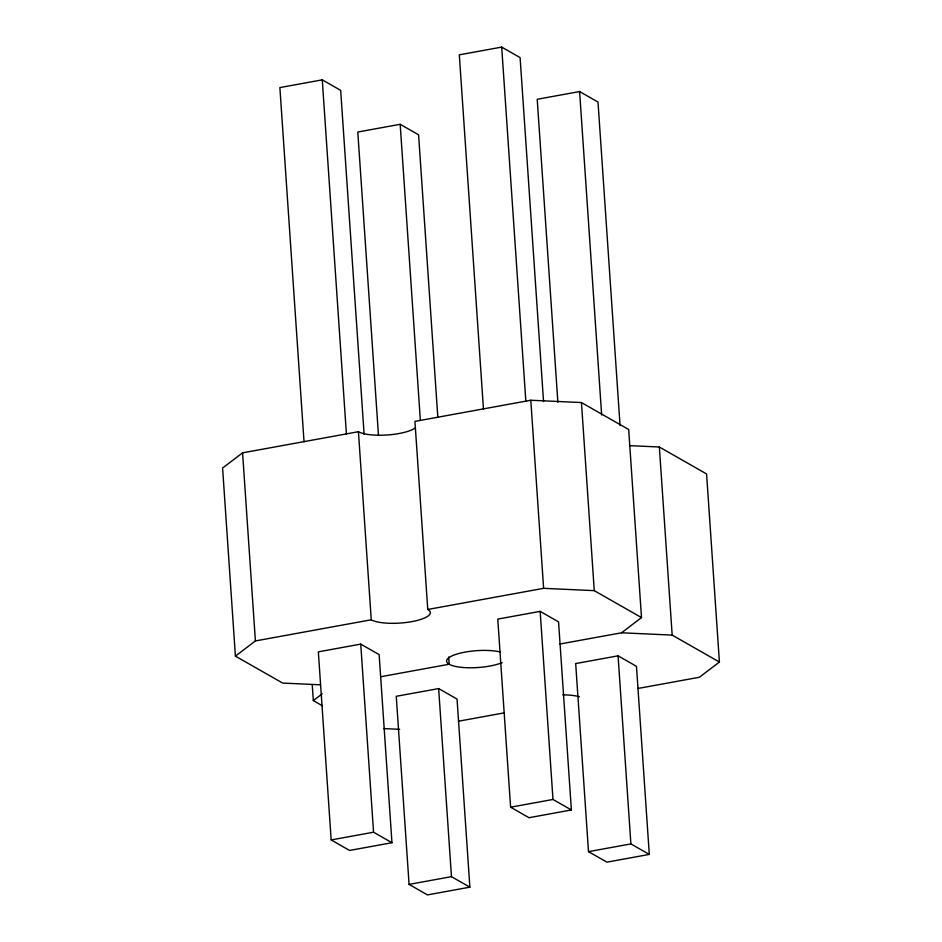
<?xml version="1.0" encoding="UTF-8"?>
<svg xmlns="http://www.w3.org/2000/svg" width="942" height="942" viewBox="0 0 942 942"><rect width="100%" height="100%" fill="white"/><g stroke="black" fill="none" stroke-linecap="round" stroke-linejoin="round"><path stroke-width="1.41" d="M415.34 427.845A30.874 8.454 -3.9 0 1 387.209 434.98A30.874 8.454 -3.9 0 1 358.431 431.707L242.577 452.843L222.595 468.044L235.418 656.127L282.647 683.08L320.28 684.799M235.418 656.127L255.4 640.937L371.254 619.789A30.874 8.454 -3.9 0 0 411.772 621.638A30.874 8.454 -3.9 0 0 427.762 609.474L543.616 588.338L594.272 590.646L641.502 617.599L621.52 632.788L560.019 644.01M322.258 705.688L313.321 700.589L322.199 693.83M630.398 445.684L659.353 447.003L706.582 473.956L719.405 662.049L699.423 677.251L637.922 688.472M364.118 434.321L340.674 90.35L322.27 79.846L279.88 87.582L304.03 441.81M543.546 401.586L520.102 57.603L501.697 47.1L459.307 54.836L483.458 409.063M437.83 417.306L418.578 134.8L400.173 124.297L357.795 132.033L378.448 435.027M620.06 425.548L598.005 102.054L579.601 91.551L537.211 99.287L557.876 402.281M641.502 617.599L628.679 429.505L581.45 402.552L530.793 400.244L414.939 421.392L427.762 609.474M360.739 644.116L318.349 651.852L331.172 839.946L349.576 850.449L391.966 842.713L379.143 654.619L360.739 644.116L373.562 832.21L391.966 842.713M540.166 611.37L497.776 619.106L510.599 807.2L529.004 817.703L571.382 809.967L558.559 621.873L540.166 611.37L552.989 799.464L571.382 809.967M380.509 676.78L449.157 664.251L448.663 656.963M438.642 688.578L396.252 696.303L409.075 884.397L427.48 894.9L469.87 887.164L457.047 699.07L438.642 688.578L451.465 876.661L469.87 887.164M618.07 655.832L575.68 663.568L588.503 851.65L606.907 862.154L649.297 854.418L636.474 666.335L618.07 655.832L630.893 843.914L649.297 854.418M458.413 721.231L504.17 712.882M331.172 839.946L373.562 832.21M510.599 807.2L552.989 799.464M409.075 884.397L451.465 876.661M588.503 851.65L630.893 843.914M621.52 632.788L672.176 635.096L719.405 662.049M383.712 728.59L399.632 729.32M659.353 447.003L672.176 635.096M579.601 91.551L601.655 415.045M581.45 402.552L594.272 590.646M530.793 400.244L543.616 588.338M501.697 47.1L525.848 401.327M400.173 124.297L420.332 419.979M358.431 431.707L371.254 619.789M322.27 79.846L346.421 434.074M312.226 684.551L313.321 700.589M242.577 452.843L255.4 640.937M502.168 662.579A30.874 8.454 -3.9 0 1 457.388 666.795A30.874 8.454 -3.9 0 1 455.457 654.525A30.874 8.454 -3.9 0 1 500.496 652.029M562.786 694.855A30.874 8.454 -3.9 0 1 579.436 696.75"/></g></svg>
